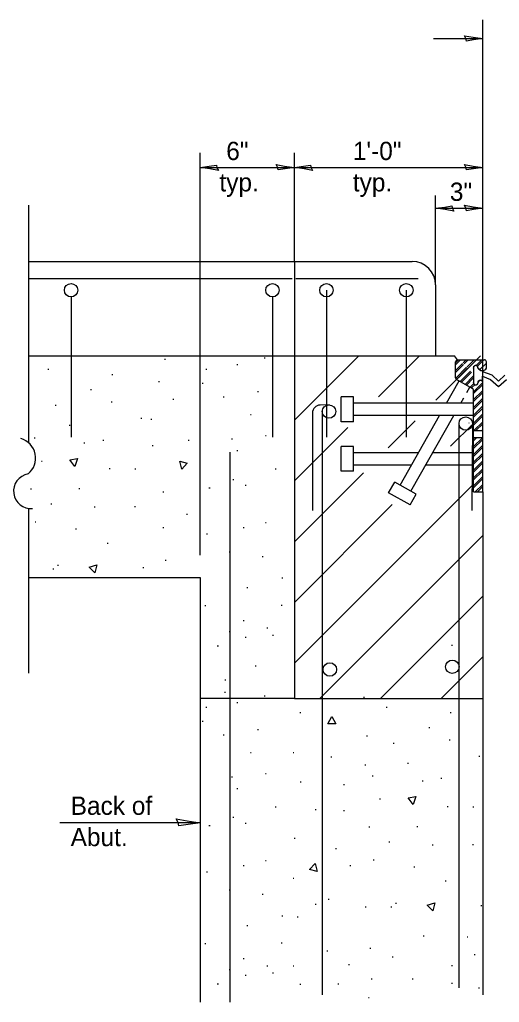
# Model space of a CAD drawing. Extents: x 2147229 to 2147909, y 2146681 to 2147121.
# Drawn here: x 2147326.9 to 2147388, y 2146800 to 2146925.2 of the extents above; entities that cross this region are included whole.
import ezdxf

# ---------------------------------------------------------------- set-up
doc = ezdxf.new("R2010")
doc.units = 0
for name, color, linetype in [('Bridge_Breakline', 7, 'Continuous'), ('Bridge_Design Concrete Object', 7, 'Continuous'), ('Bridge_Design Reinforcement', 7, 'Continuous'), ('Bridge_Design Steel Hidden', 7, 'Continuous'), ('Bridge_Design Steel Object', 7, 'Continuous'), ('Bridge_Dimensions and Text', 7, 'Continuous'), ('Bridge_Pattern', 7, 'Continuous')]:
    doc.layers.add(name, color=color, linetype=linetype)

msp = doc.modelspace()

# ---------------------------------------------------------------- linework, layer by layer
at = {"layer": 'Bridge_Breakline'}
for p, q in [((2147327.97, 2146901.59), (2147327.97, 2146871.33)), ((2147327.97, 2146862.95), (2147327.97, 2146841.96))]:
    msp.add_line(p, q, dxfattribs=at)
for centre, radius, start, end in [((2147326.32, 2146869.35), 2.58, 308.7075, 74.4768), ((2147328.31, 2146865.14), 2.22, 99.7504, 275.2413)]:
    msp.add_arc(centre, radius, start, end, dxfattribs=at)
at = {"layer": 'Bridge_Design Concrete Object'}
for p, q in [((2147327.97, 2146894.41), (2147361.85, 2146894.41)), ((2147361.85, 2146894.41), (2147361.85, 2146882.4)), ((2147361.85, 2146894.41), (2147376.84, 2146894.41)), ((2147379.84, 2146891.41), (2147379.84, 2146882.41)), ((2147327.97, 2146882.4), (2147361.85, 2146882.4)), ((2147361.85, 2146882.4), (2147361.85, 2146838.73)), ((2147361.85, 2146882.4), (2147382.24, 2146882.4)), ((2147382.64, 2146881.87), (2147382.24, 2146882.4)), ((2147385.85, 2146865.04), (2147385.85, 2146800.94)), ((2147327.97, 2146854.13), (2147349.85, 2146854.13)), ((2147349.85, 2146854.13), (2147349.85, 2146800)), ((2147361.85, 2146838.73), (2147385.85, 2146838.73))]:
    msp.add_line(p, q, dxfattribs=at)
msp.add_arc((2147376.84, 2146891.41), 3, 0, 90, dxfattribs=at)
at = {"layer": 'Bridge_Design Reinforcement'}
for p, q in [((2147361.56, 2146892.18), (2147327.97, 2146892.18)), ((2147377.64, 2146892.18), (2147362.02, 2146892.18)), ((2147365.94, 2146890.74), (2147365.94, 2146872.02)), ((2147376.11, 2146890.74), (2147376.11, 2146872.02)), ((2147333.41, 2146889.89), (2147333.41, 2146872.02)), ((2147359.06, 2146889.89), (2147359.06, 2146872.02))]:
    msp.add_line(p, q, dxfattribs=at)
for centre, radius in [((2147333.41, 2146890.74), 0.851), ((2147359.06, 2146890.74), 0.851), ((2147365.94, 2146890.74), 0.855), ((2147376.11, 2146890.74), 0.855), ((2147366.26, 2146875.28), 0.855), ((2147383.68, 2146873.75), 0.855), ((2147366.37, 2146842.41), 0.855), ((2147381.97, 2146842.76), 0.855)]:
    msp.add_circle(centre, radius, dxfattribs=at)
at = {"layer": 'Bridge_Design Steel Hidden'}
for p, q in [((2147366.33, 2146876.12), (2147365.15, 2146876.1)), ((2147364.16, 2146875.1), (2147364.16, 2146862.69)), ((2147365.4, 2146875.4), (2147365.4, 2146800.94)), ((2147382.82, 2146873.9), (2147382.82, 2146801.83)), ((2147384.53, 2146873.75), (2147384.44, 2146862.69)), ((2147353.62, 2146870.09), (2147353.62, 2146800)), ((2147361.85, 2146838.73), (2147349.89, 2146838.73))]:
    msp.add_line(p, q, dxfattribs=at)
msp.add_arc((2147365.16, 2146875.1), 1, 90.7639, 180, dxfattribs=at)
at = {"layer": 'Bridge_Design Steel Object'}
for p, q in [((2147382.39, 2146879.6), (2147382.39, 2146881.61)), ((2147382.65, 2146881.87), (2147386.06, 2146881.87)), ((2147386.33, 2146880.83), (2147386.33, 2146881.61)), ((2147381.23, 2146876.35), (2147382.83, 2146879.19)), ((2147384.52, 2146878.23), (2147382.52, 2146879.37)), ((2147383.81, 2146877.71), (2147384.21, 2146878.41)), ((2147385.85, 2146865.04), (2147385.85, 2146878.98)), ((2147369.4, 2146877.14), (2147367.82, 2146877.14)), ((2147367.82, 2146873.98), (2147367.82, 2146877.14)), ((2147369.4, 2146873.98), (2147369.4, 2146877.14)), ((2147383.04, 2146876.35), (2147383.44, 2146877.05)), ((2147384.65, 2146865.04), (2147384.65, 2146878.01)), ((2147384.65, 2146876.35), (2147369.4, 2146876.35)), ((2147384.65, 2146874.77), (2147369.4, 2146874.77)), ((2147375.32, 2146865.92), (2147380.33, 2146874.77)), ((2147376.69, 2146865.14), (2147382.15, 2146874.77)), ((2147369.4, 2146873.98), (2147367.82, 2146873.98)), ((2147384.65, 2146872.87), (2147385.85, 2146872.87)), ((2147369.4, 2146870.83), (2147367.82, 2146870.83)), ((2147367.82, 2146867.67), (2147367.82, 2146870.83)), ((2147369.4, 2146867.67), (2147369.4, 2146870.83)), ((2147385.85, 2146871.95), (2147384.65, 2146871.95)), ((2147377.65, 2146870.04), (2147369.4, 2146870.04)), ((2147384.65, 2146870.04), (2147379.46, 2146870.04)), ((2147376.76, 2146868.46), (2147369.4, 2146868.46)), ((2147384.65, 2146868.46), (2147378.57, 2146868.46)), ((2147369.4, 2146867.67), (2147367.82, 2146867.67)), ((2147373.85, 2146864.93), (2147374.63, 2146866.3)), ((2147377.38, 2146864.75), (2147374.63, 2146866.3)), ((2147376.6, 2146863.38), (2147373.85, 2146864.93)), ((2147376.6, 2146863.38), (2147377.38, 2146864.75)), ((2147384.65, 2146865.04), (2147385.84, 2146865.04))]:
    msp.add_line(p, q, dxfattribs=at)
for centre, radius, start, end in [((2147382.65, 2146881.61), 0.263, 90, 180), ((2147384.95, 2146880.83), 0.301, 359.9999, 180.0001), ((2147385.79, 2146881.09), 0.6, 205.9002, 334.0998), ((2147386.06, 2146881.61), 0.263, 0, 90), ((2147382.65, 2146879.6), 0.263, 180, 240.4734), ((2147384.39, 2146878.01), 0.263, 0, 60.4734), ((2147384.95, 2146878.98), 0.301, 179.9999, 0.0001), ((2147385.55, 2146878.98), 0.301, 359.9999, 180.0001)]:
    msp.add_arc(centre, radius, start, end, dxfattribs=at)
at = {"layer": 'Bridge_Dimensions and Text'}
for p, q in [((2147385.85, 2146878.98), (2147385.85, 2146925.22)), ((2147379.58, 2146922.8), (2147385.85, 2146922.8)), ((2147349.85, 2146856.99), (2147349.85, 2146908.24)), ((2147361.85, 2146894.41), (2147361.85, 2146908.24)), ((2147349.85, 2146906.39), (2147361.85, 2146906.39)), ((2147361.85, 2146906.39), (2147385.85, 2146906.39)), ((2147379.84, 2146891.41), (2147379.84, 2146902.8)), ((2147379.84, 2146901.19), (2147385.85, 2146901.19)), ((2147349.85, 2146822.87), (2147331.99, 2146822.87))]:
    msp.add_line(p, q, dxfattribs=at)
for points in [[(2147383.52, 2146923.18), (2147384.61, 2146922.97), (2147385.85, 2146922.8), (2147384.69, 2146922.64), (2147383.79, 2146922.49), (2147383.71, 2146922.83)], [(2147352.18, 2146906.01), (2147351.09, 2146906.21), (2147349.85, 2146906.39), (2147351.01, 2146906.54), (2147351.92, 2146906.69), (2147351.99, 2146906.35)], [(2147359.52, 2146906.77), (2147360.61, 2146906.57), (2147361.85, 2146906.39), (2147360.69, 2146906.23), (2147359.79, 2146906.08), (2147359.71, 2146906.42)], [(2147364.18, 2146906.01), (2147363.09, 2146906.21), (2147361.85, 2146906.39), (2147363.01, 2146906.54), (2147363.92, 2146906.69), (2147363.99, 2146906.35)], [(2147383.52, 2146906.77), (2147384.61, 2146906.57), (2147385.85, 2146906.39), (2147384.69, 2146906.23), (2147383.79, 2146906.08), (2147383.71, 2146906.42)], [(2147382.17, 2146900.81), (2147381.08, 2146901.01), (2147379.84, 2146901.19), (2147381.01, 2146901.34), (2147381.91, 2146901.49), (2147381.98, 2146901.15)], [(2147383.52, 2146901.57), (2147384.61, 2146901.37), (2147385.85, 2146901.19), (2147384.69, 2146901.03), (2147383.79, 2146900.88), (2147383.71, 2146901.22)], [(2147346.79, 2146823.37), (2147348.22, 2146823.11), (2147349.85, 2146822.87), (2147348.32, 2146822.67), (2147347.13, 2146822.48), (2147347.04, 2146822.92)]]:
    msp.add_lwpolyline(points, close=True, dxfattribs=at)
at = {"layer": 'Bridge_Pattern'}
for p, q in [((2147345.3, 2146881.97), (2147345.43, 2146881.97)), ((2147358.01, 2146882.13), (2147358.13, 2146882.13)), ((2147361.85, 2146874.18), (2147370.07, 2146882.4)), ((2147372.55, 2146877.14), (2147377.81, 2146882.4)), ((2147379.88, 2146876.74), (2147385.55, 2146882.4)), ((2147354.54, 2146881.28), (2147354.66, 2146881.28)), ((2147382.37, 2146881.51), (2147382.74, 2146881.87)), ((2147382.37, 2146881.25), (2147382.91, 2146881.79)), ((2147382.37, 2146880.51), (2147383.28, 2146881.42)), ((2147382.37, 2146880.25), (2147383.41, 2146881.29)), ((2147382.4, 2146879.54), (2147383.78, 2146880.92)), ((2147382.5, 2146879.38), (2147383.91, 2146880.79)), ((2147383.35, 2146881.49), (2147383.74, 2146881.87)), ((2147383.48, 2146881.36), (2147383.99, 2146881.87)), ((2147383.85, 2146880.99), (2147384.74, 2146881.87)), ((2147384.97, 2146881.11), (2147385.73, 2146881.87)), ((2147385.12, 2146881.01), (2147385.99, 2146881.87)), ((2147385.48, 2146880.62), (2147386.32, 2146881.46)), ((2147330.47, 2146880.7), (2147330.6, 2146880.7)), ((2147338.62, 2146880.01), (2147338.74, 2146880.01)), ((2147350.58, 2146880.7), (2147350.71, 2146880.7)), ((2147382.97, 2146879.1), (2147384.28, 2146880.42)), ((2147383.13, 2146879.01), (2147384.41, 2146880.29)), ((2147383.6, 2146878.74), (2147384.64, 2146879.78)), ((2147383.77, 2146878.65), (2147384.64, 2146879.52)), ((2147344.55, 2146879.1), (2147344.67, 2146879.1)), ((2147350.13, 2146878.89), (2147350.25, 2146878.89)), ((2147384.24, 2146878.38), (2147384.74, 2146878.88)), ((2147384.41, 2146878.29), (2147384.87, 2146878.75)), ((2147384.63, 2146877.77), (2147385.78, 2146878.92)), ((2147384.63, 2146877.52), (2147385.84, 2146878.73)), ((2147327.96, 2146877.04), (2147328.09, 2146877.04)), ((2147335.9, 2146878.1), (2147336.03, 2146878.1)), ((2147352.79, 2146877.14), (2147352.92, 2146877.14)), ((2147357.15, 2146877.83), (2147357.28, 2146877.83)), ((2147384.63, 2146876.77), (2147385.84, 2146877.98)), ((2147384.63, 2146876.52), (2147385.84, 2146877.73)), ((2147384.63, 2146875.77), (2147385.84, 2146876.98)), ((2147331.38, 2146876.08), (2147331.5, 2146876.08)), ((2147338.52, 2146876.51), (2147338.64, 2146876.51)), ((2147346.36, 2146876.88), (2147346.48, 2146876.88)), ((2147384.63, 2146875.52), (2147385.84, 2146876.73)), ((2147384.63, 2146874.77), (2147385.85, 2146875.99)), ((2147384.63, 2146874.52), (2147385.85, 2146875.73)), ((2147356.25, 2146874.92), (2147356.37, 2146874.92)), ((2147384.63, 2146873.77), (2147385.85, 2146874.99)), ((2147384.63, 2146873.52), (2147385.85, 2146874.73)), ((2147333.19, 2146873.54), (2147333.31, 2146873.54)), ((2147342.29, 2146874.44), (2147342.41, 2146874.44)), ((2147343.59, 2146874.33), (2147343.72, 2146874.33)), ((2147361.85, 2146866.44), (2147368.68, 2146873.27)), ((2147373.82, 2146870.67), (2147377.23, 2146874.08)), ((2147381.73, 2146870.85), (2147384.65, 2146873.77)), ((2147384.12, 2146873.82), (2147384.14, 2146873.84)), ((2147384.41, 2146873.51), (2147384.43, 2146873.53)), ((2147384.73, 2146872.87), (2147385.85, 2146873.99)), ((2147384.98, 2146872.87), (2147385.85, 2146873.73)), ((2147358.16, 2146872.21), (2147358.28, 2146872.21)), ((2147384.63, 2146870.78), (2147385.85, 2146871.99)), ((2147385.73, 2146872.87), (2147385.85, 2146872.99)), ((2147328.71, 2146871.95), (2147328.84, 2146871.95)), ((2147335.05, 2146871.31), (2147335.17, 2146871.31)), ((2147337.46, 2146871.63), (2147337.59, 2146871.63)), ((2147343.75, 2146870.94), (2147343.87, 2146870.94)), ((2147348.32, 2146871.63), (2147348.44, 2146871.63)), ((2147353.85, 2146871.79), (2147353.97, 2146871.79)), ((2147384.63, 2146871.78), (2147384.8, 2146871.95)), ((2147384.63, 2146871.52), (2147385.06, 2146871.95)), ((2147384.63, 2146870.52), (2147385.85, 2146871.73)), ((2147384.63, 2146869.78), (2147385.85, 2146870.99)), ((2147384.63, 2146869.52), (2147385.85, 2146870.73)), ((2147354.54, 2146870.3), (2147354.66, 2146870.3)), ((2147384.63, 2146868.78), (2147385.85, 2146869.99)), ((2147384.63, 2146868.52), (2147385.85, 2146869.73)), ((2147329.63, 2146868.98), (2147329.75, 2146868.98)), ((2147384.63, 2146867.78), (2147385.85, 2146868.99)), ((2147384.63, 2146867.52), (2147385.85, 2146868.73)), ((2147338.26, 2146868.02), (2147338.38, 2146868.02)), ((2147341.53, 2146867.97), (2147341.66, 2146867.97)), ((2147359.41, 2146867.97), (2147359.54, 2146867.97)), ((2147361.85, 2146858.7), (2147370.64, 2146867.49)), ((2147384.63, 2146866.78), (2147385.85, 2146867.99)), ((2147384.63, 2146866.52), (2147385.85, 2146867.73)), ((2147384.63, 2146865.78), (2147385.85, 2146866.99)), ((2147354, 2146866.64), (2147354.13, 2146866.64)), ((2147355.59, 2146865.9), (2147355.72, 2146865.9)), ((2147361.85, 2146843.23), (2147384.65, 2146866.03)), ((2147384.63, 2146865.52), (2147385.85, 2146866.74)), ((2147384.9, 2146865.04), (2147385.85, 2146865.99)), ((2147385.16, 2146865.04), (2147385.85, 2146865.74)), ((2147328.26, 2146865.42), (2147328.39, 2146865.42)), ((2147334.4, 2146865.47), (2147334.53, 2146865.47)), ((2147345.1, 2146865.05), (2147345.23, 2146865.05)), ((2147350.98, 2146865.58), (2147351.11, 2146865.58)), ((2147330.83, 2146863.52), (2147330.95, 2146863.52)), ((2147341.48, 2146863.2), (2147341.61, 2146863.2)), ((2147361.85, 2146850.97), (2147374.33, 2146863.45)), ((2147336.36, 2146863.14), (2147336.48, 2146863.14)), ((2147348.12, 2146862.19), (2147348.24, 2146862.19)), ((2147328.82, 2146861.24), (2147328.94, 2146861.24)), ((2147358.16, 2146861.13), (2147358.28, 2146861.13)), ((2147333.99, 2146860.33), (2147334.12, 2146860.33)), ((2147345.1, 2146860.49), (2147345.23, 2146860.49)), ((2147350.68, 2146859.7), (2147350.81, 2146859.7)), ((2147355.34, 2146860.49), (2147355.47, 2146860.49)), ((2147365.09, 2146838.73), (2147385.85, 2146859.49)), ((2147338.01, 2146858.53), (2147338.14, 2146858.53)), ((2147353.55, 2146857.42), (2147353.67, 2146857.42)), ((2147331.68, 2146855.72), (2147331.81, 2146855.72)), ((2147345.4, 2146856.36), (2147345.53, 2146856.36)), ((2147357.76, 2146856.83), (2147357.88, 2146856.83)), ((2147331.08, 2146855.24), (2147331.2, 2146855.24)), ((2147342.54, 2146855.4), (2147342.66, 2146855.4)), ((2147360.27, 2146854.08), (2147360.39, 2146854.08)), ((2147353.6, 2146852.7), (2147353.72, 2146852.7)), ((2147355.79, 2146852.86), (2147355.92, 2146852.86)), ((2147372.82, 2146838.73), (2147385.85, 2146851.76)), ((2147350.43, 2146850.58), (2147350.56, 2146850.58)), ((2147360.17, 2146850.63), (2147360.29, 2146850.63)), ((2147355.34, 2146848.67), (2147355.47, 2146848.67)), ((2147353.55, 2146847.24), (2147353.67, 2146847.24)), ((2147358.36, 2146847.71), (2147358.48, 2146847.71)), ((2147355.59, 2146846.54), (2147355.72, 2146846.54)), ((2147359.06, 2146846.8), (2147359.19, 2146846.8)), ((2147352.04, 2146845.42), (2147352.17, 2146845.42)), ((2147381.89, 2146845.53), (2147382.01, 2146845.53)), ((2147380.56, 2146838.73), (2147385.85, 2146844.02)), ((2147356.85, 2146842.88), (2147356.97, 2146842.88)), ((2147353, 2146841.08), (2147353.12, 2146841.08)), ((2147352.95, 2146839.54), (2147353.07, 2146839.54)), ((2147354.54, 2146838.21), (2147354.66, 2146838.21)), ((2147358.01, 2146839.06), (2147358.13, 2146839.06)), ((2147370.68, 2146838.9), (2147370.8, 2146838.9)), ((2147350.58, 2146837.63), (2147350.71, 2146837.63)), ((2147362.53, 2146836.94), (2147362.66, 2146836.94)), ((2147373.54, 2146837.63), (2147373.67, 2146837.63)), ((2147381.68, 2146836.94), (2147381.81, 2146836.94)), ((2147350.13, 2146835.83), (2147350.25, 2146835.83)), ((2147357.15, 2146834.77), (2147357.28, 2146834.77)), ((2147378.97, 2146835.03), (2147379.09, 2146835.03)), ((2147352.79, 2146834.08), (2147352.92, 2146834.08)), ((2147371.03, 2146833.97), (2147371.15, 2146833.97)), ((2147381.58, 2146833.44), (2147381.71, 2146833.44)), ((2147374.45, 2146833.02), (2147374.57, 2146833.02)), ((2147356.25, 2146831.85), (2147356.37, 2146831.85)), ((2147361.68, 2146831.85), (2147361.8, 2146831.85)), ((2147366.5, 2146831.27), (2147366.63, 2146831.27)), ((2147385.35, 2146831.37), (2147385.48, 2146831.37)), ((2147370.83, 2146830.26), (2147370.95, 2146830.26)), ((2147376.26, 2146830.47), (2147376.38, 2146830.47)), ((2147353.85, 2146828.72), (2147353.97, 2146828.72)), ((2147358.16, 2146829.15), (2147358.28, 2146829.15)), ((2147371.78, 2146828.88), (2147371.91, 2146828.88)), ((2147378.12, 2146828.24), (2147378.24, 2146828.24)), ((2147380.53, 2146828.56), (2147380.65, 2146828.56)), ((2147354.54, 2146827.24), (2147354.66, 2146827.24)), ((2147362.58, 2146828.08), (2147362.71, 2146828.08)), ((2147368.11, 2146827.77), (2147368.24, 2146827.77)), ((2147372.7, 2146825.92), (2147372.82, 2146825.92)), ((2147359.41, 2146824.9), (2147359.54, 2146824.9)), ((2147364.49, 2146824.59), (2147364.62, 2146824.59)), ((2147368.11, 2146824.43), (2147368.24, 2146824.43)), ((2147381.32, 2146824.95), (2147381.45, 2146824.95)), ((2147384.6, 2146824.9), (2147384.72, 2146824.9)), ((2147354, 2146823.58), (2147354.13, 2146823.58)), ((2147350.98, 2146822.52), (2147351.11, 2146822.52)), ((2147355.59, 2146822.84), (2147355.72, 2146822.84)), ((2147371.33, 2146822.36), (2147371.45, 2146822.36)), ((2147377.47, 2146822.4), (2147377.59, 2146822.4)), ((2147361.83, 2146820.93), (2147361.95, 2146820.93)), ((2147367.11, 2146819.6), (2147367.23, 2146819.6)), ((2147373.89, 2146820.45), (2147374.02, 2146820.45)), ((2147379.42, 2146820.08), (2147379.55, 2146820.08)), ((2147384.55, 2146820.13), (2147384.67, 2146820.13)), ((2147371.88, 2146818.17), (2147372.01, 2146818.17)), ((2147355.34, 2146817.43), (2147355.47, 2146817.43)), ((2147358.16, 2146818.06), (2147358.28, 2146818.06)), ((2147368.92, 2146817.43), (2147369.04, 2146817.43)), ((2147377.06, 2146817.27), (2147377.18, 2146817.27)), ((2147350.68, 2146816.63), (2147350.81, 2146816.63)), ((2147361.68, 2146815.84), (2147361.8, 2146815.84)), ((2147353.55, 2146814.35), (2147353.67, 2146814.35)), ((2147381.08, 2146815.46), (2147381.21, 2146815.46)), ((2147357.76, 2146813.77), (2147357.88, 2146813.77)), ((2147366.15, 2146813.13), (2147366.28, 2146813.13)), ((2147364.49, 2146812.5), (2147364.62, 2146812.5)), ((2147370.88, 2146812.18), (2147371, 2146812.18)), ((2147374.14, 2146812.18), (2147374.27, 2146812.18)), ((2147374.75, 2146812.65), (2147374.87, 2146812.65)), ((2147385.61, 2146812.34), (2147385.73, 2146812.34)), ((2147360.27, 2146811.01), (2147360.39, 2146811.01)), ((2147362.23, 2146810.9), (2147362.35, 2146810.9)), ((2147353.6, 2146809.63), (2147353.72, 2146809.63)), ((2147355.79, 2146809.79), (2147355.92, 2146809.79)), ((2147378.27, 2146808.47), (2147378.39, 2146808.47)), ((2147383.85, 2146808.36), (2147383.97, 2146808.36)), ((2147350.43, 2146807.51), (2147350.56, 2146807.51)), ((2147360.17, 2146807.56), (2147360.29, 2146807.56)), ((2147371.48, 2146806.88), (2147371.6, 2146806.88)), ((2147355.34, 2146805.6), (2147355.47, 2146805.6)), ((2147366, 2146806.56), (2147366.12, 2146806.56)), ((2147374.29, 2146805.81), (2147374.42, 2146805.81)), ((2147384.75, 2146806.08), (2147384.88, 2146806.08)), ((2147358.36, 2146804.65), (2147358.48, 2146804.65)), ((2147361.68, 2146804.65), (2147361.8, 2146804.65)), ((2147368.76, 2146804.81), (2147368.89, 2146804.81)), ((2147381.89, 2146804.7), (2147382.01, 2146804.7)), ((2147353.55, 2146804.17), (2147353.67, 2146804.17)), ((2147355.59, 2146803.47), (2147355.72, 2146803.47)), ((2147359.06, 2146803.74), (2147359.19, 2146803.74)), ((2147352.04, 2146802.36), (2147352.17, 2146802.36)), ((2147362.53, 2146802.3), (2147362.66, 2146802.3)), ((2147367.41, 2146802.36), (2147367.53, 2146802.36)), ((2147371.63, 2146802.99), (2147371.75, 2146802.99)), ((2147376.86, 2146802.99), (2147376.98, 2146802.99)), ((2147381.89, 2146802.46), (2147382.01, 2146802.46)), ((2147385.3, 2146801.83), (2147385.43, 2146801.83)), ((2147371.28, 2146800.61), (2147371.4, 2146800.61))]:
    msp.add_line(p, q, dxfattribs=at)
for points in [[(2147388.66, 2146879.91), (2147387.85, 2146879.17), (2147387.06, 2146879.91), (2147385.88, 2146880.36), (2147385.81, 2146880.31), (2147385.88, 2146880.36), (2147385.81, 2146880.47), (2147385.81, 2146880.49), (2147385.71, 2146880.49), (2147385.55, 2146880.53), (2147385.39, 2146880.63), (2147385.27, 2146880.78), (2147385.24, 2146880.85), (2147385.23, 2146880.92), (2147385.18, 2146881.01), (2147385.06, 2146881.11), (2147384.92, 2146881.13), (2147384.78, 2146881.08), (2147384.69, 2146880.98), (2147384.65, 2146880.84), (2147384.65, 2146878.97), (2147384.67, 2146878.9), (2147384.71, 2146878.8), (2147384.78, 2146878.74), (2147384.87, 2146878.69), (2147384.96, 2146878.68), (2147385.04, 2146878.7), (2147385.12, 2146878.74), (2147385.19, 2146878.81), (2147385.24, 2146878.9), (2147385.25, 2146878.97), (2147385.25, 2146879.05), (2147385.27, 2146879.11), (2147385.31, 2146879.18), (2147385.37, 2146879.23), (2147385.48, 2146879.29), (2147385.56, 2146879.29), (2147385.65, 2146879.28), (2147385.77, 2146879.21), (2147385.8, 2146879.16), (2147385.81, 2146879.18), (2147385.81, 2146879.78), (2147386.82, 2146879.37), (2147387.85, 2146878.49), (2147388.88, 2146879.37)], [(2147333.26, 2146869.11), (2147334.25, 2146869.29), (2147333.91, 2146868.29), (2147333.26, 2146869.11)], [(2147347.51, 2146867.94), (2147347.25, 2146868.97), (2147348.22, 2146868.7), (2147347.51, 2146867.94)], [(2147336.42, 2146854.71), (2147335.71, 2146855.47), (2147336.68, 2146855.74), (2147336.42, 2146854.71)], [(2147366.13, 2146835.5), (2147366.63, 2146836.42), (2147367.14, 2146835.5), (2147366.13, 2146835.5)], [(2147376.33, 2146826.04), (2147377.32, 2146826.23), (2147376.97, 2146825.22), (2147376.33, 2146826.04)], [(2147364.76, 2146816.65), (2147363.78, 2146816.93), (2147364.5, 2146817.68), (2147364.76, 2146816.65)], [(2147379.49, 2146811.65), (2147378.78, 2146812.4), (2147379.75, 2146812.68), (2147379.49, 2146811.65)]]:
    msp.add_lwpolyline(points, dxfattribs=at)

# ---------------------------------------------------------------- texts
at = {"layer": 'Bridge_Dimensions and Text'}
for s, p in [(' 6"', (2147352.31, 2146907.33)), ('1\'-0"', (2147369.3, 2146907.33)), ('typ.', (2147352.31, 2146903.33)), ('typ.', (2147369.3, 2146903.33)), ('3"', (2147381.66, 2146902.13)), ('Back of', (2147333.36, 2146823.89)), ('Abut.', (2147333.36, 2146819.9))]:
    msp.add_text(s, height=2.328, dxfattribs=at).set_placement(p)

doc.saveas('drawing.dxf')
